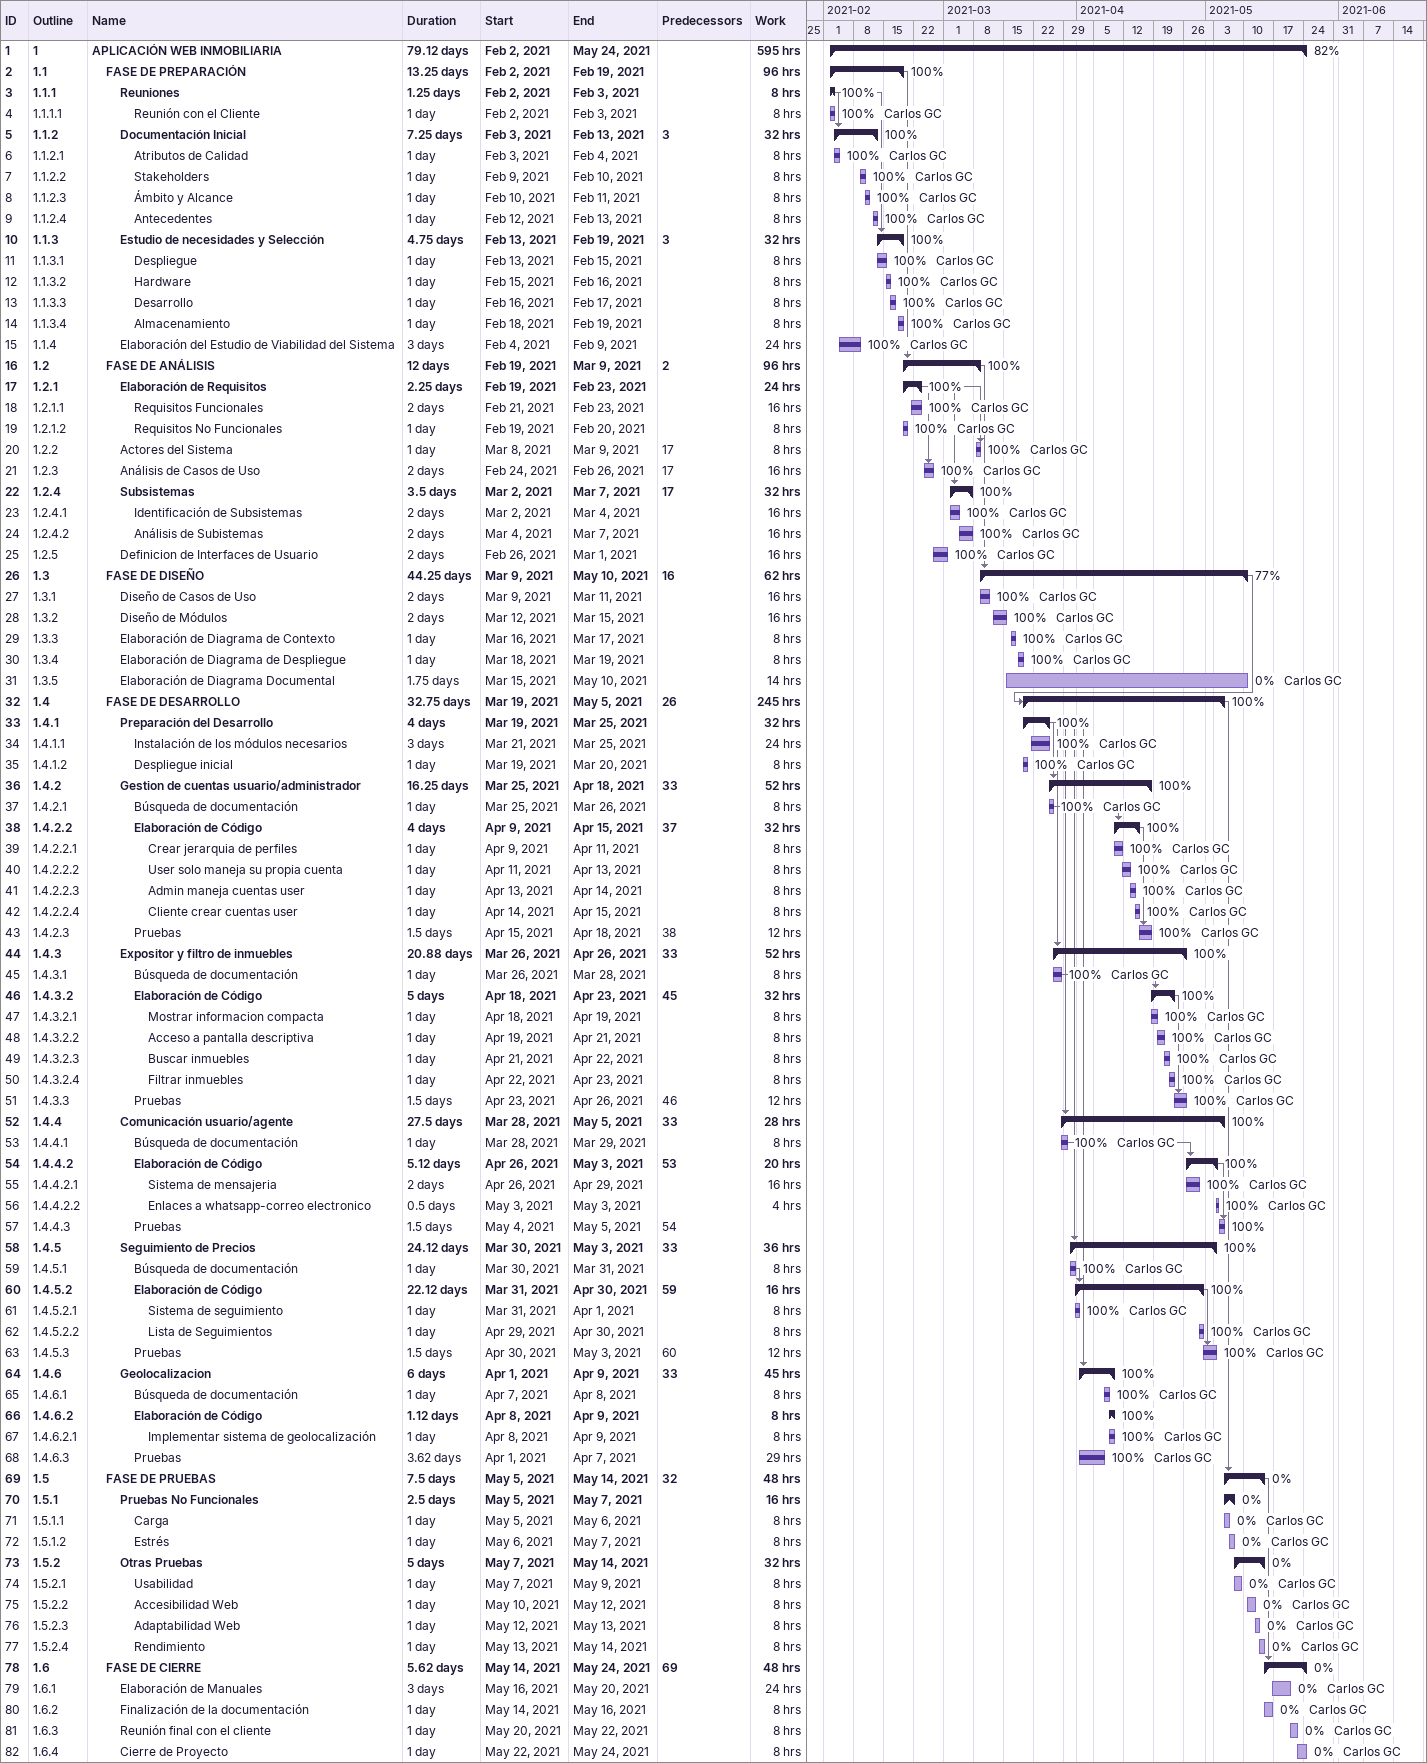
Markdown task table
| ID | WBS | Task | Duration | Start | Finish | Predecessors | Resources | % complete | Work (h) |
|---|---|---|---|---|---|---|---|---|---|
| 1 | 1 | **APLICACIÓN WEB INMOBILIARIA** | 79.12d | 2021-02-02 | 2021-05-24 |  |  | 82 | 595 |
| 2 | 1.1 | **FASE DE PREPARACIÓN** | 13.25d | 2021-02-02 | 2021-02-19 |  |  | 100 | 96 |
| 3 | 1.1.1 | **Reuniones** | 1.25d | 2021-02-02 | 2021-02-03 |  |  | 100 | 8 |
| 4 | 1.1.1.1 | Reunión con el Cliente | 1d | 2021-02-02 | 2021-02-03 |  | Carlos GC | 100 | 8 |
| 5 | 1.1.2 | **Documentación Inicial** | 7.25d | 2021-02-03 | 2021-02-13 | 3 |  | 100 | 32 |
| 6 | 1.1.2.1 | Atributos de Calidad | 1d | 2021-02-03 | 2021-02-04 |  | Carlos GC | 100 | 8 |
| 7 | 1.1.2.2 | Stakeholders | 1d | 2021-02-09 | 2021-02-10 |  | Carlos GC | 100 | 8 |
| 8 | 1.1.2.3 | Ámbito y Alcance | 1d | 2021-02-10 | 2021-02-11 |  | Carlos GC | 100 | 8 |
| 9 | 1.1.2.4 | Antecedentes | 1d | 2021-02-12 | 2021-02-13 |  | Carlos GC | 100 | 8 |
| 10 | 1.1.3 | **Estudio de necesidades y Selección** | 4.75d | 2021-02-13 | 2021-02-19 | 3 |  | 100 | 32 |
| 11 | 1.1.3.1 | Despliegue | 1d | 2021-02-13 | 2021-02-15 |  | Carlos GC | 100 | 8 |
| 12 | 1.1.3.2 | Hardware | 1d | 2021-02-15 | 2021-02-16 |  | Carlos GC | 100 | 8 |
| 13 | 1.1.3.3 | Desarrollo | 1d | 2021-02-16 | 2021-02-17 |  | Carlos GC | 100 | 8 |
| 14 | 1.1.3.4 | Almacenamiento | 1d | 2021-02-18 | 2021-02-19 |  | Carlos GC | 100 | 8 |
| 15 | 1.1.4 | Elaboración del Estudio de Viabilidad del Sistema | 3d | 2021-02-04 | 2021-02-09 |  | Carlos GC | 100 | 24 |
| 16 | 1.2 | **FASE DE ANÁLISIS** | 12d | 2021-02-19 | 2021-03-09 | 2 |  | 100 | 96 |
| 17 | 1.2.1 | **Elaboración de Requisitos** | 2.25d | 2021-02-19 | 2021-02-23 |  |  | 100 | 24 |
| 18 | 1.2.1.1 | Requisitos Funcionales | 2d | 2021-02-21 | 2021-02-23 |  | Carlos GC | 100 | 16 |
| 19 | 1.2.1.2 | Requisitos No Funcionales | 1d | 2021-02-19 | 2021-02-20 |  | Carlos GC | 100 | 8 |
| 20 | 1.2.2 | Actores del Sistema | 1d | 2021-03-08 | 2021-03-09 | 17 | Carlos GC | 100 | 8 |
| 21 | 1.2.3 | Análisis de Casos de Uso | 2d | 2021-02-24 | 2021-02-26 | 17 | Carlos GC | 100 | 16 |
| 22 | 1.2.4 | **Subsistemas** | 3.5d | 2021-03-02 | 2021-03-07 | 17 |  | 100 | 32 |
| 23 | 1.2.4.1 | Identificación de Subsistemas | 2d | 2021-03-02 | 2021-03-04 |  | Carlos GC | 100 | 16 |
| 24 | 1.2.4.2 | Análisis de Subistemas | 2d | 2021-03-04 | 2021-03-07 |  | Carlos GC | 100 | 16 |
| 25 | 1.2.5 | Definicion de Interfaces de Usuario | 2d | 2021-02-26 | 2021-03-01 |  | Carlos GC | 100 | 16 |
| 26 | 1.3 | **FASE DE DISEÑO** | 44.25d | 2021-03-09 | 2021-05-10 | 16 |  | 77 | 62 |
| 27 | 1.3.1 | Diseño de Casos de Uso | 2d | 2021-03-09 | 2021-03-11 |  | Carlos GC | 100 | 16 |
| 28 | 1.3.2 | Diseño de Módulos | 2d | 2021-03-12 | 2021-03-15 |  | Carlos GC | 100 | 16 |
| 29 | 1.3.3 | Elaboración de Diagrama de Contexto | 1d | 2021-03-16 | 2021-03-17 |  | Carlos GC | 100 | 8 |
| 30 | 1.3.4 | Elaboración de Diagrama de Despliegue | 1d | 2021-03-18 | 2021-03-19 |  | Carlos GC | 100 | 8 |
| 31 | 1.3.5 | Elaboración de Diagrama Documental | 1.75d | 2021-03-15 | 2021-05-10 |  | Carlos GC | 0 | 14 |
| 32 | 1.4 | **FASE DE DESARROLLO** | 32.75d | 2021-03-19 | 2021-05-05 | 26 |  | 100 | 245 |
| 33 | 1.4.1 | **Preparación del Desarrollo** | 4d | 2021-03-19 | 2021-03-25 |  |  | 100 | 32 |
| 34 | 1.4.1.1 | Instalación de los módulos necesarios | 3d | 2021-03-21 | 2021-03-25 |  | Carlos GC | 100 | 24 |
| 35 | 1.4.1.2 | Despliegue inicial | 1d | 2021-03-19 | 2021-03-20 |  | Carlos GC | 100 | 8 |
| 36 | 1.4.2 | **Gestion de cuentas usuario/administrador** | 16.25d | 2021-03-25 | 2021-04-18 | 33 |  | 100 | 52 |
| 37 | 1.4.2.1 | Búsqueda de documentación | 1d | 2021-03-25 | 2021-03-26 |  | Carlos GC | 100 | 8 |
| 38 | 1.4.2.2 | **Elaboración de Código** | 4d | 2021-04-09 | 2021-04-15 | 37 |  | 100 | 32 |
| 39 | 1.4.2.2.1 | Crear jerarquia de perfiles | 1d | 2021-04-09 | 2021-04-11 |  | Carlos GC | 100 | 8 |
| 40 | 1.4.2.2.2 | User solo maneja su propia cuenta | 1d | 2021-04-11 | 2021-04-13 |  | Carlos GC | 100 | 8 |
| 41 | 1.4.2.2.3 | Admin maneja cuentas user | 1d | 2021-04-13 | 2021-04-14 |  | Carlos GC | 100 | 8 |
| 42 | 1.4.2.2.4 | Cliente crear cuentas user | 1d | 2021-04-14 | 2021-04-15 |  | Carlos GC | 100 | 8 |
| 43 | 1.4.2.3 | Pruebas | 1.5d | 2021-04-15 | 2021-04-18 | 38 | Carlos GC | 100 | 12 |
| 44 | 1.4.3 | **Expositor y filtro de inmuebles** | 20.88d | 2021-03-26 | 2021-04-26 | 33 |  | 100 | 52 |
| 45 | 1.4.3.1 | Búsqueda de documentación | 1d | 2021-03-26 | 2021-03-28 |  | Carlos GC | 100 | 8 |
| 46 | 1.4.3.2 | **Elaboración de Código** | 5d | 2021-04-18 | 2021-04-23 | 45 |  | 100 | 32 |
| 47 | 1.4.3.2.1 | Mostrar informacion compacta | 1d | 2021-04-18 | 2021-04-19 |  | Carlos GC | 100 | 8 |
| 48 | 1.4.3.2.2 | Acceso a pantalla descriptiva | 1d | 2021-04-19 | 2021-04-21 |  | Carlos GC | 100 | 8 |
| 49 | 1.4.3.2.3 | Buscar inmuebles | 1d | 2021-04-21 | 2021-04-22 |  | Carlos GC | 100 | 8 |
| 50 | 1.4.3.2.4 | Filtrar inmuebles | 1d | 2021-04-22 | 2021-04-23 |  | Carlos GC | 100 | 8 |
| 51 | 1.4.3.3 | Pruebas | 1.5d | 2021-04-23 | 2021-04-26 | 46 | Carlos GC | 100 | 12 |
| 52 | 1.4.4 | **Comunicación usuario/agente** | 27.5d | 2021-03-28 | 2021-05-05 | 33 |  | 100 | 28 |
| 53 | 1.4.4.1 | Búsqueda de documentación | 1d | 2021-03-28 | 2021-03-29 |  | Carlos GC | 100 | 8 |
| 54 | 1.4.4.2 | **Elaboración de Código** | 5.12d | 2021-04-26 | 2021-05-03 | 53 |  | 100 | 20 |
| 55 | 1.4.4.2.1 | Sistema de mensajeria | 2d | 2021-04-26 | 2021-04-29 |  | Carlos GC | 100 | 16 |
| 56 | 1.4.4.2.2 | Enlaces a whatsapp-correo electronico | 0.5d | 2021-05-03 | 2021-05-03 |  | Carlos GC | 100 | 4 |
| 57 | 1.4.4.3 | Pruebas | 1.5d | 2021-05-04 | 2021-05-05 | 54 |  | 100 |  |
| 58 | 1.4.5 | **Seguimiento de Precios** | 24.12d | 2021-03-30 | 2021-05-03 | 33 |  | 100 | 36 |
| 59 | 1.4.5.1 | Búsqueda de documentación | 1d | 2021-03-30 | 2021-03-31 |  | Carlos GC | 100 | 8 |
| 60 | 1.4.5.2 | **Elaboración de Código** | 22.12d | 2021-03-31 | 2021-04-30 | 59 |  | 100 | 16 |
| 61 | 1.4.5.2.1 | Sistema de seguimiento | 1d | 2021-03-31 | 2021-04-01 |  | Carlos GC | 100 | 8 |
| 62 | 1.4.5.2.2 | Lista de Seguimientos | 1d | 2021-04-29 | 2021-04-30 |  | Carlos GC | 100 | 8 |
| 63 | 1.4.5.3 | Pruebas | 1.5d | 2021-04-30 | 2021-05-03 | 60 | Carlos GC | 100 | 12 |
| 64 | 1.4.6 | **Geolocalizacion** | 6d | 2021-04-01 | 2021-04-09 | 33 |  | 100 | 45 |
| 65 | 1.4.6.1 | Búsqueda de documentación | 1d | 2021-04-07 | 2021-04-08 |  | Carlos GC | 100 | 8 |
| 66 | 1.4.6.2 | **Elaboración de Código** | 1.12d | 2021-04-08 | 2021-04-09 |  |  | 100 | 8 |
| 67 | 1.4.6.2.1 | Implementar sistema de geolocalización | 1d | 2021-04-08 | 2021-04-09 |  | Carlos GC | 100 | 8 |
| 68 | 1.4.6.3 | Pruebas | 3.62d | 2021-04-01 | 2021-04-07 |  | Carlos GC | 100 | 29 |
| 69 | 1.5 | **FASE DE PRUEBAS** | 7.5d | 2021-05-05 | 2021-05-14 | 32 |  | 0 | 48 |
| 70 | 1.5.1 | **Pruebas No Funcionales** | 2.5d | 2021-05-05 | 2021-05-07 |  |  | 0 | 16 |
| 71 | 1.5.1.1 | Carga | 1d | 2021-05-05 | 2021-05-06 |  | Carlos GC | 0 | 8 |
| 72 | 1.5.1.2 | Estrés | 1d | 2021-05-06 | 2021-05-07 |  | Carlos GC | 0 | 8 |
| 73 | 1.5.2 | **Otras Pruebas** | 5d | 2021-05-07 | 2021-05-14 |  |  | 0 | 32 |
| 74 | 1.5.2.1 | Usabilidad | 1d | 2021-05-07 | 2021-05-09 |  | Carlos GC | 0 | 8 |
| 75 | 1.5.2.2 | Accesibilidad Web | 1d | 2021-05-10 | 2021-05-12 |  | Carlos GC | 0 | 8 |
| 76 | 1.5.2.3 | Adaptabilidad Web | 1d | 2021-05-12 | 2021-05-13 |  | Carlos GC | 0 | 8 |
| 77 | 1.5.2.4 | Rendimiento | 1d | 2021-05-13 | 2021-05-14 |  | Carlos GC | 0 | 8 |
| 78 | 1.6 | **FASE DE CIERRE** | 5.62d | 2021-05-14 | 2021-05-24 | 69 |  | 0 | 48 |
| 79 | 1.6.1 | Elaboración de Manuales | 3d | 2021-05-16 | 2021-05-20 |  | Carlos GC | 0 | 24 |
| 80 | 1.6.2 | Finalización de la documentación | 1d | 2021-05-14 | 2021-05-16 |  | Carlos GC | 0 | 8 |
| 81 | 1.6.3 | Reunión final con el cliente | 1d | 2021-05-20 | 2021-05-22 |  | Carlos GC | 0 | 8 |
| 82 | 1.6.4 | Cierre de Proyecto | 1d | 2021-05-22 | 2021-05-24 |  | Carlos GC | 0 | 8 |
